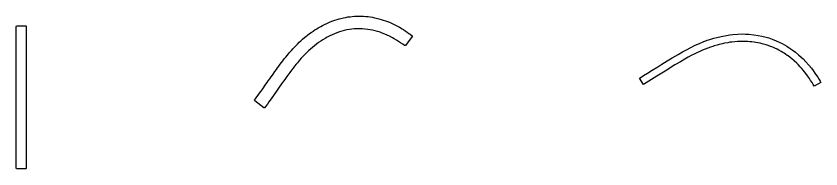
# Model space of a CAD drawing. Header units: millimetres. Extents: x -10628 to 24720, y -21829 to 4032.
# Drawn here: x -3423 to -233, y -14268 to -13663 of the extents above; entities that cross this region are included whole.
import ezdxf

# ---------------------------------------------------------------- set-up
doc = ezdxf.new("R2010")
doc.units = ezdxf.units.MM

msp = doc.modelspace()

# ---------------------------------------------------------------- linework, layer by layer
for points in [[(-2477.190825474261, -13995.95323931932), (-2473.228662613928, -13990.37332485137), (-2468.108323613929, -13983.16287185137), (-2462.987487613929, -13975.95275785137), (-2457.865905613929, -13968.74315385137), (-2452.29440061393, -13960.90257485137), (-2447.619673613928, -13954.32603885137), (-2442.495718613929, -13947.11805385137), (-2437.372520613928, -13939.90955185137), (-2432.251139613931, -13932.69981085137), (-2427.132631613929, -13925.48810885137), (-2423.016415613929, -13919.68271685137), (-2416.907088613929, -13911.05687785137), (-2411.79638361393, -13903.83986285137), (-2406.68214561393, -13896.62527585137), (-2401.56058461393, -13889.41571185137), (-2396.427914613931, -13882.21376185137), (-2390.96240761393, -13874.57901585137), (-2386.112878613929, -13867.84408785137), (-2380.914676613929, -13860.68842985137), (-2375.673150613929, -13853.56496885137), (-2370.37570861393, -13846.48362785137), (-2365.493032613929, -13840.08094585137), (-2359.565482613929, -13832.48513085137), (-2354.041473613928, -13825.57834885137), (-2348.437957613929, -13818.73520985137), (-2342.755157613929, -13811.95694085137), (-2339.86359161393, -13808.56863285137), (-2331.149447613931, -13798.60342585137), (-2325.21868961393, -13792.03989285137), (-2319.19550861393, -13785.56179785137), (-2313.07450761393, -13779.17664385137), (-2307.426819613929, -13773.46517785137), (-2300.517512613929, -13766.71578585137), (-2294.070993613928, -13760.65826985137), (-2287.505578613929, -13754.72979785137), (-2279.38129461393, -13747.73222885137), (-2273.99824061393, -13743.30095185137), (-2267.053641613929, -13737.81456885137), (-2259.986816613929, -13732.48340185137), (-2252.802275613931, -13727.30919785137), (-2245.504530613929, -13722.29370585137), (-2238.098093613929, -13717.43867585137), (-2230.587475613929, -13712.74585385137), (-2224.978782613929, -13709.38661285137), (-2215.270417613929, -13703.85649985137), (-2207.468020613929, -13699.67349985137), (-2199.570537613929, -13695.67773185137), (-2191.578524613929, -13691.87891785137), (-2183.492534613928, -13688.28677585137), (-2178.28390261393, -13686.10707085137), (-2167.043176613928, -13681.75940885137), (-2158.688413613929, -13678.83724985137), (-2150.25497261393, -13676.14952585137), (-2141.74894461393, -13673.70124885137), (-2135.18664961393, -13671.99060685137), (-2124.543843613928, -13669.54202385137), (-2115.858312613929, -13667.83693185137), (-2107.12702461393, -13666.38377185137), (-2098.357176613928, -13665.18417185137), (-2090.392767613928, -13664.31841885137), (-2080.730689613931, -13663.55251485137), (-2071.889029613929, -13663.12551085137), (-2063.03871161393, -13662.96201885137), (-2054.187467613929, -13663.06530685137), (-2044.939015613929, -13663.46222285137), (-2036.51321561393, -13664.08424585137), (-2027.706221613929, -13664.99939385137), (-2018.930354613929, -13666.17998585137), (-2010.19392461393, -13667.62191185137), (-2001.505238613929, -13669.32106285137), (-1995.51572461393, -13670.64745285137), (-1984.301882613929, -13673.47219085137), (-1975.795253613929, -13675.90750785137), (-1967.354410613929, -13678.56865685137), (-1958.98107561393, -13681.44504485137), (-1950.67697261393, -13684.52607985137), (-1943.022363613929, -13687.56395185137), (-1934.285451613929, -13691.26347085137), (-1926.212463613929, -13694.91826585137), (-1918.236845613928, -13698.77329485137), (-1910.370581613928, -13702.83629685137), (-1902.625653613928, -13707.11501185137), (-1892.626465613928, -13713.09505185137), (-1887.545005613929, -13716.34677085137), (-1880.19765261393, -13721.26640785137), (-1872.93248561393, -13726.31312485137), (-1865.70972561393, -13731.42357785137), (-1861.20261361393, -13734.61952885137), (-1852.891902486059, -13740.47076481666), (-1852.467450053329, -13743.2139178555), (-1879.664693174529, -13778.96619384724), (-1882.521663860165, -13779.42201017675), (-1889.326529613929, -13774.72598085137), (-1899.055279613929, -13768.16468085137), (-1906.44179561393, -13763.37956285137), (-1915.17134661393, -13757.97058885137), (-1924.02406361393, -13752.76312585137), (-1931.052861613929, -13748.83103485137), (-1942.11205561393, -13743.01715685137), (-1951.35460761393, -13738.52808185137), (-1960.734730613929, -13734.33593985137), (-1971.419613613929, -13730.02745285137), (-1979.921153613928, -13726.96426985137), (-1989.718218613929, -13723.82774285137), (-1999.632048613928, -13721.07152785137), (-2009.647151613928, -13718.70492585137), (-2019.748032613928, -13716.73723685137), (-2028.552502613929, -13715.36274485137), (-2040.144715613929, -13714.03443885137), (-2050.407460613929, -13713.31155685137), (-2060.690112613929, -13713.01279285137), (-2070.97535161393, -13713.14182485137), (-2082.74832661393, -13713.82090985137), (-2091.484440613929, -13714.69648085137), (-2101.674718613929, -13716.11705185137), (-2111.800623613928, -13717.95319885137), (-2121.84608561393, -13720.19406885137), (-2131.795037613929, -13722.82881085137), (-2141.227598613928, -13725.71449485137), (-2151.34085861393, -13729.23572385137), (-2160.915138613929, -13732.98189385137), (-2170.347346613929, -13737.07010285137), (-2179.630584613929, -13741.48537385137), (-2188.966725613929, -13746.32540685137), (-2197.723221613929, -13751.23735885137), (-2206.523093613929, -13756.54520685137), (-2215.15503861393, -13762.12240885137), (-2223.61653061393, -13767.95510085137), (-2231.755381613928, -13773.91651185137), (-2240.018886613931, -13780.33176985137), (-2247.959542613929, -13786.84952985137), (-2255.729242613928, -13793.57032285137), (-2263.330216613929, -13800.48176985137), (-2268.480618613929, -13805.35818185137), (-2278.036069613931, -13814.82761385137), (-2285.14942561393, -13822.23903585137), (-2292.110091613929, -13829.79474785137), (-2298.92337661393, -13837.48373785137), (-2307.795417613928, -13847.93335085137), (-2312.129622613929, -13853.21734085137), (-2318.541201613929, -13861.23773485137), (-2324.846464613929, -13869.34191985137), (-2331.06262761393, -13877.51561985137), (-2337.20690561393, -13885.74455785137), (-2345.086287613929, -13896.46154885137), (-2349.347877613929, -13902.31172785137), (-2355.36939361393, -13910.62972685137), (-2361.364785613929, -13918.96586185137), (-2367.33771961393, -13927.31759085137), (-2373.291859613928, -13935.68236985137), (-2379.230872613929, -13944.05765785137), (-2385.15842361393, -13952.44091085137), (-2391.07817661393, -13960.82958785137), (-2396.993798613928, -13969.22114385137), (-2402.908954613929, -13977.61303885137), (-2408.827308613931, -13986.00272785137), (-2415.620909613928, -13995.61486285137), (-2420.68759961393, -14002.76579185137), (-2426.63128361393, -14011.13794985137), (-2432.580709613929, -14019.50613185137), (-2437.373572165483, -14026.24269080594), (-2440.124785614194, -14026.66143840689), (-2476.756974613665, -13998.79483329585)], [(-3382.606386340922, -13703.35509922322), (-3382.606386340922, -14266.03885822322), (-3384.606028827508, -14268.00104386295), (-3420.592443854337, -14267.32052058349), (-3422.592136945059, -14265.28270622386), (-3422.606335736784, -13704.11152122259), (-3420.606743853938, -13702.073706884), (-3384.606028827904, -13701.39291356246)]]:
    msp.add_lwpolyline(points, close=True)
at = {"color": 6}
msp.add_lwpolyline([(-936.0602244087859, -13934.43554091651), (-951.0682594087848, -13908.44086091651), (-944.9896863724643, -13904.85882591049), (-935.248209163401, -13898.69892535413), (-920.3556895797592, -13889.34255216198), (-901.0758902824, -13877.33917078887), (-878.5973430088634, -13863.44864717726), (-863.7353765544012, -13853.86781029559), (-853.0267185885277, -13847.25863641636), (-841.4526306947209, -13840.03130967631), (-822.4536556487037, -13828.38705442432), (-798.787963175957, -13814.63640736761), (-781.3941745069478, -13804.92963716468), (-765.8956230987551, -13796.43516005358), (-747.6522598164356, -13786.71776748161), (-732.9870082715552, -13779.53410949802), (-711.4523301729878, -13769.90020713121), (-699.714913702981, -13765.07786820695), (-683.3211629451216, -13758.88519418374), (-672.9451826227269, -13755.33130453787), (-657.5396197007813, -13750.63318735418), (-645.4763851730568, -13747.38271845122), (-627.6839980734749, -13743.16242730299), (-607.2827573431496, -13739.16449602334), (-593.9094220144325, -13737.10715164382), (-580.9897693667735, -13735.55907049331), (-561.7961213501512, -13734.09808283063), (-542.4950093002462, -13733.64230586099), (-531.7554369198097, -13733.84152197038), (-518.848523967401, -13734.50300339885), (-498.0477749479687, -13736.57894618074), (-481.822881949478, -13739.0939465186), (-466.7750980139717, -13742.14252742823), (-450.1654765574131, -13746.30488560706), (-439.0849651964836, -13749.56241208487), (-426.0328574685336, -13753.96860054333), (-409.6655466370157, -13760.40224275577), (-397.4345511317042, -13765.91715143448), (-386.1422942925983, -13771.57476254062), (-377.4511931832913, -13776.27675700355), (-368.2314184248971, -13781.61697010426), (-357.7928280295764, -13788.15039928404), (-345.9401450565729, -13796.26898759266), (-333.6971890002787, -13805.477435894), (-321.1103756579214, -13815.89978533479), (-311.0565578659916, -13824.98912412859), (-303.2927839003223, -13832.48344645291), (-292.1154187478533, -13844.07642980155), (-280.7485715720904, -13856.87648182884), (-270.3706767158365, -13869.62964002893), (-263.6527712377938, -13878.45882599151), (-256.4843255507076, -13888.44906103625), (-250.2894734551774, -13897.60354440728), (-245.3194519959688, -13905.25206220546), (-240.1041013808681, -13913.49157505443), (-236.0664251952821, -13919.97061272427), (-232.5619804087837, -13925.63210591651), (-258.7707644087841, -13940.76375491651), (-262.9585613788167, -13934.06838264716), (-267.838594725381, -13926.27595447765), (-273.233172289014, -13917.68475335712), (-277.720793601231, -13910.66998743654), (-285.1950457537077, -13899.49627100779), (-291.6471102502528, -13890.63780779928), (-297.153146092307, -13883.64533325238), (-303.2176198112957, -13876.37677469058), (-309.5134296351225, -13869.28500302435), (-314.5330069352094, -13863.74304257119), (-322.8470975537184, -13855.1186314862), (-328.3991936852308, -13849.64523813021), (-338.8931895662481, -13839.85689296597), (-348.0778129655719, -13832.04111503158), (-354.0947540454963, -13827.19022282631), (-362.6249707603256, -13820.7787421397), (-366.1290185521975, -13818.3187734306), (-372.3489726813441, -13814.04053894646), (-378.8056819970498, -13809.81301781965), (-383.940068809492, -13806.68154090238), (-390.2028383704674, -13802.97536591372), (-399.5742970652682, -13797.84354600983), (-406.2943344235573, -13794.35470553805), (-414.6689713366486, -13790.3330087298), (-420.8163364767242, -13787.60328918338), (-427.2017292169749, -13784.93506149597), (-432.4550597853395, -13782.81911965081), (-441.509387494918, -13779.51263326822), (-449.5216848685941, -13776.88906986965), (-459.5073471188898, -13773.94273788591), (-465.2205854882814, -13772.45985619636), (-472.8689771106183, -13770.62370225967), (-482.7523969087852, -13768.56487891651), (-489.8532671198154, -13767.3837133879), (-497.5166643451321, -13766.21040230947), (-506.3623506635104, -13765.12414611094), (-513.9884777147399, -13764.39959142496), (-521.8915896305898, -13763.8153626165), (-530.6698308684881, -13763.41570746784), (-538.4693172978077, -13763.2054152848), (-544.825542132874, -13763.19701401362), (-551.1211823907324, -13763.26680358862), (-563.5580461870995, -13763.80787278994), (-574.1479951207657, -13764.53062940463), (-584.9607271274672, -13765.69217721479), (-593.343636725509, -13766.79793552055), (-602.1253021788962, -13768.16351369161), (-614.5781241427794, -13770.47205868097), (-622.2706517761235, -13772.10579785019), (-635.7859682429334, -13775.33734887042), (-644.3000698536634, -13777.63282506842), (-655.5232431562981, -13780.92435603414), (-661.1044682004995, -13782.71113491119), (-670.6533264678874, -13785.87500449602), (-680.821058908783, -13789.55700991651), (-691.6460726936111, -13793.73795001263), (-702.1016033028482, -13798.05090083546), (-709.4843913488912, -13801.27264862194), (-724.3080219617968, -13808.13767771277), (-734.7792013988837, -13813.29130640202), (-746.2529773784299, -13819.21846598541), (-758.7757124843483, -13825.97780771862), (-771.8645965866926, -13833.33993337464), (-789.7063027517197, -13843.72142692887), (-811.0496709182717, -13856.56337750619), (-849.5846593786082, -13880.36856369709), (-882.9454154663417, -13901.17089984147), (-936.0602244087859, -13934.43554091651)], dxfattribs=at)

doc.saveas('drawing.dxf')
